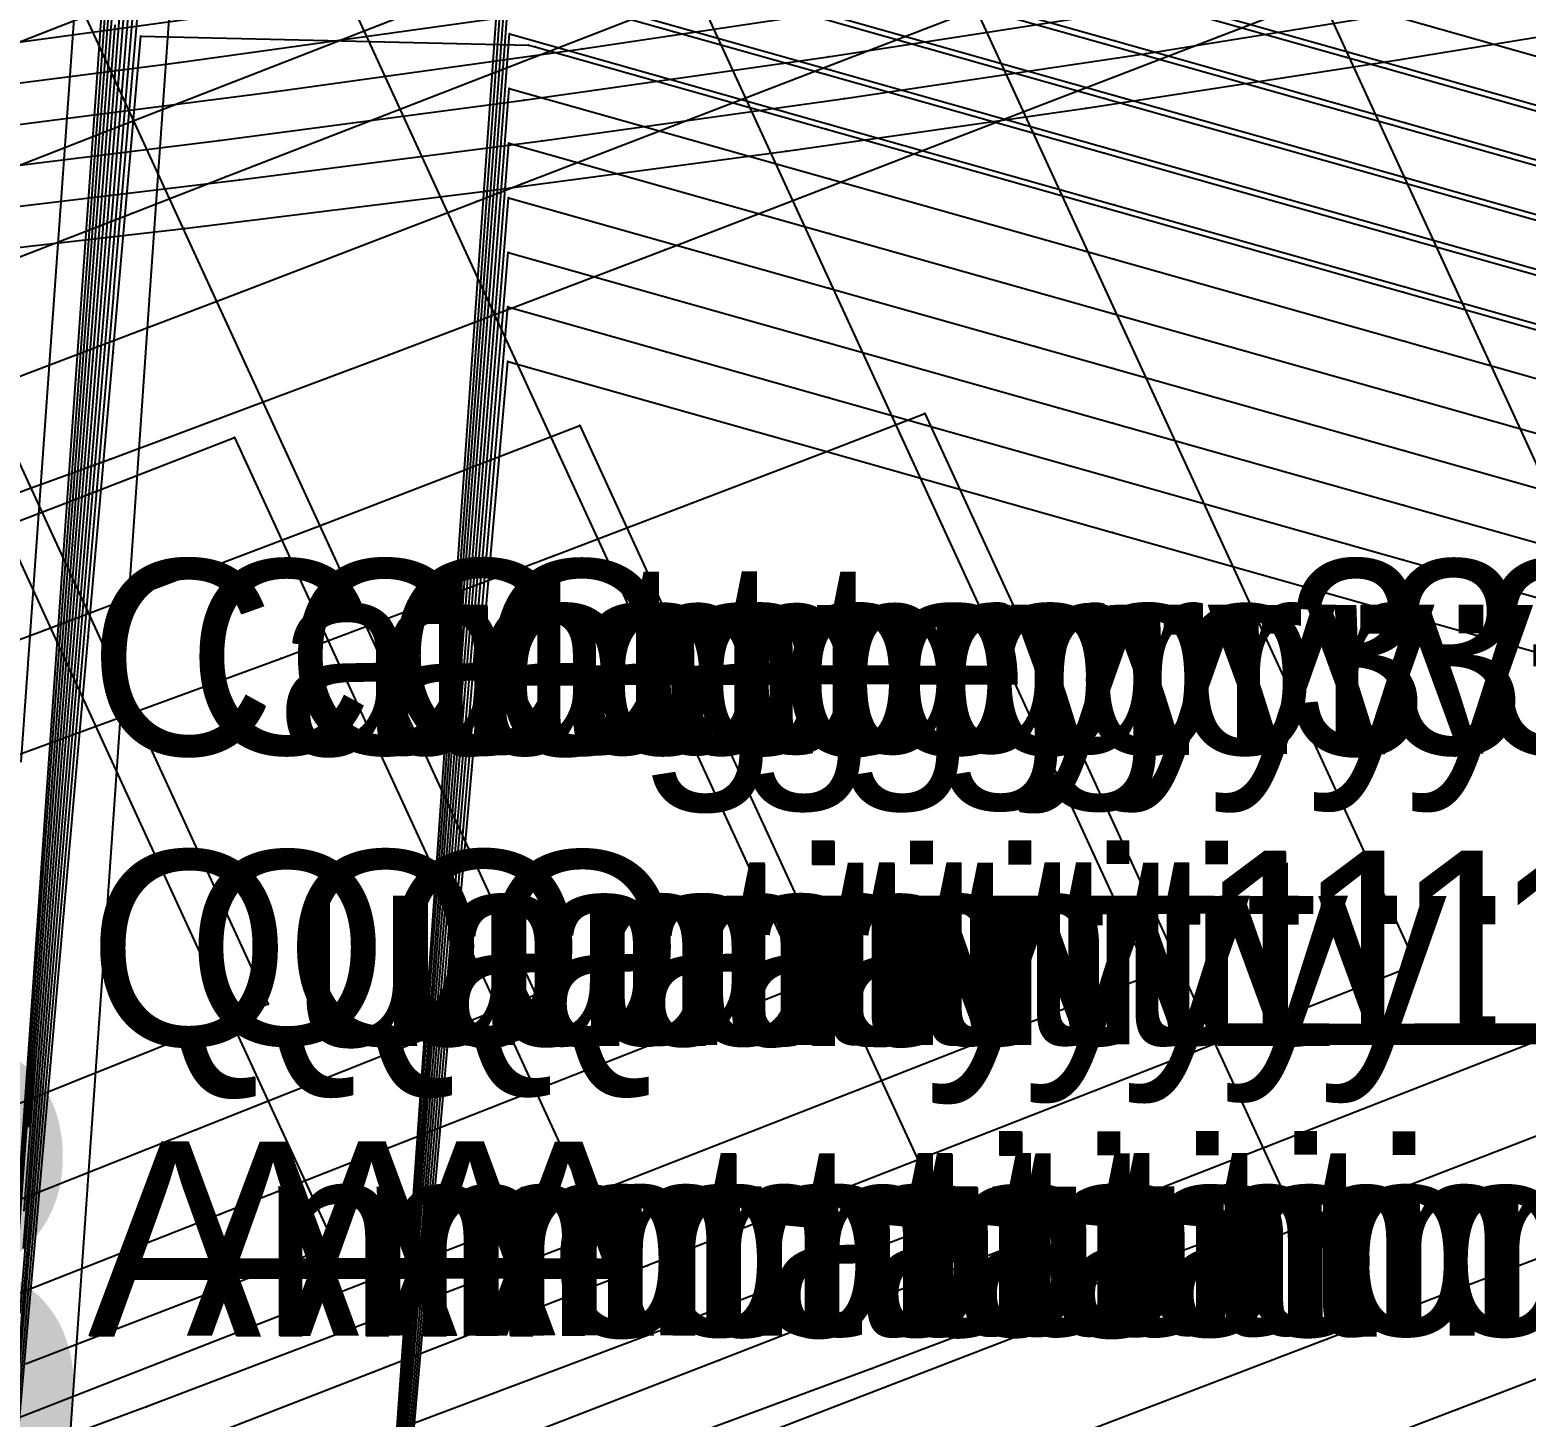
# Model space of a CAD drawing. Extents: x -2408 to 1029, y -526 to 2095.
# Drawn here: x -230.8 to -153.7, y 911.5 to 983 of the extents above; entities that cross this region are included whole.
import ezdxf

# ---------------------------------------------------------------- set-up
doc = ezdxf.new("R2010")
doc.units = 0
doc.layers.add('TEXT', color=7, linetype='Continuous')

# ---------------------------------------------------------------- blocks, each defined once
blk = doc.blocks.new(' -30')
at = {"layer": '1'}
blk.add_lwpolyline([(-47.835445, -95.310271), (-46.482034, -79.888139), (-45.152162, -64.734236), (-43.79875, -49.312103), (-42.510219, -34.62929), (-42.453512, -33.983098), (-41.078372, -18.313364), (-21.078281, -18.77474), (-20.729411, -18.873252), (-5.712415, -23.113672), (8.657846, -27.17147), (24.045724, -31.516618), (38.944717, -35.723718), (53.244892, -39.761726), (58.995695, -41.385608), (55.712284, -56.319043), (55.553718, -57.041411), (52.400647, -71.40551), (49.123976, -86.499545), (45.992353, -101.231531)], dxfattribs=at)
at = {"layer": '14'}
for points in [[(-659.113786, 510.004054), (-643.571804, 511.782803), (-628.045945, 513.703415), (-612.539267, 515.770694), (-597.054901, 517.989429), (-581.59598, 520.364412), (-566.165581, 522.900442), (-550.766837, 525.602311), (-535.40286, 528.474811), (-520.076764, 531.522738), (-504.791664, 534.750885), (-489.550692, 538.164042), (-474.356923, 541.76701), (-457.184765, 546.089388), (-442.170355, 550.084343)], [(-27.148019, -92.013359), (-25.428021, -72.413963), (-24.001278, -56.156209), (-22.153337, -35.098901), (-22.153361, -35.098894), (-22.153337, -35.098901), (-5.634128, -39.763508), (9.044638, -43.908421), (24.023077, -48.137954), (38.173427, -52.133656), (43.310251, -53.584166), (43.310251, -53.584166), (39.721505, -69.858313), (36.244112, -85.989497), (32.995529, -101.350815)]]:
    blk.add_lwpolyline(points, dxfattribs=at)
at = {"layer": '2'}
for p in [(-41.078372, -18.313364), (-21.078281, -18.77474), (-22.153361, -35.098894)]:
    blk.add_point(p, dxfattribs=at)
at = {"layer": '3'}
for p in [(-581.59598, 520.364412), (-597.054901, 517.989429), (-612.539267, 515.770694), (-628.045945, 513.703415), (-643.571804, 511.782803), (-20.729411, -18.873252), (-5.712415, -23.113672), (8.657846, -27.17147), (24.045724, -31.516618), (-42.510219, -34.62929), (-42.453512, -33.983098), (-22.153337, -35.098901), (-22.153337, -35.098901), (-5.634128, -39.763508), (9.044638, -43.908421), (24.023077, -48.137954), (-43.79875, -49.312103), (-24.001278, -56.156209), (-45.152162, -64.734236), (-25.428021, -72.413963), (-46.482034, -79.888139)]:
    blk.add_point(p, dxfattribs=at)
at = {"layer": '4'}
for p in [(-20.729411, -18.873252), (-42.510219, -34.62929), (-22.153337, -35.098901), (-22.153337, -35.098901)]:
    blk.add_point(p, dxfattribs=at)
at = {"layer": '1'}
for s, p in [('Category: 3', (-648.512721, 484.618505)), ('Quantity: 1', (-648.512721, 469.618505)), ('Annotation: ', (-648.512721, 454.618505))]:
    blk.add_text(s, height=10, dxfattribs=at).set_placement(p)
blk = doc.blocks.new(' -31')
at = {"layer": '1'}
for points in [[(-47.651656, -91.37302), (-46.340662, -76.063769), (-45.050275, -60.995155), (-43.739282, -45.685904), (-42.492294, -31.124077), (-42.445113, -30.573126), (-41.094108, -14.796619)], [(-20.747859, -15.358585), (-5.757848, -19.591386), (8.653214, -23.660706), (24.034585, -28.004016), (38.941121, -32.213245), (53.228509, -36.247642), (58.940167, -37.86047), (55.740627, -52.753525), (55.572562, -53.537273), (52.414447, -68.264418), (49.233438, -83.265534), (46.084742, -98.431307), (43.032189, -113.459165), (40.081799, -128.259863), (37.142654, -143.310279), (34.267079, -158.406503), (31.475242, -173.485006), (28.75571, -188.638719)]]:
    blk.add_lwpolyline(points, dxfattribs=at)
at = {"layer": '14'}
for points in [[(-656.373484, 512.409613), (-640.73598, 514.280458), (-625.116259, 516.301159), (-609.517494, 518.475899), (-593.942802, 520.808865), (-578.395356, 523.304239), (-562.878326, 525.966201), (-547.394831, 528.798939), (-531.94806, 531.806631), (-516.541131, 534.993468), (-501.177216, 538.363629), (-485.859486, 541.921293), (-470.59106, 545.670651), (-454.24103, 549.918212), (-439.194003, 554.031898)], [(-27.139269, -89.994898), (-25.417053, -69.883554), (-23.98847, -53.201133), (-22.13814, -31.593735), (-22.138169, -31.593728), (-22.13814, -31.593735), (-5.618935, -36.258343), (9.059831, -40.403255), (24.03827, -44.632788), (38.188618, -48.628489), (43.325438, -50.078998), (43.325438, -50.078998), (39.718999, -66.82011), (36.22627, -83.413758), (32.964816, -99.215163)]]:
    blk.add_lwpolyline(points, dxfattribs=at)
at = {"layer": '2'}
blk.add_point((-22.138169, -31.593728), dxfattribs=at)
at = {"layer": '3'}
for p in [(-593.942802, 520.808865), (-609.517494, 518.475899), (-625.116259, 516.301159), (-640.73598, 514.280458), (-5.757848, -19.591386), (8.653214, -23.660706), (24.034585, -28.004016), (-42.445113, -30.573126), (-42.492294, -31.124077), (-22.13814, -31.593735), (-22.13814, -31.593735), (-5.618935, -36.258343), (9.059831, -40.403255), (24.03827, -44.632788), (-43.739282, -45.685904), (-23.98847, -53.201133), (-45.050275, -60.995155), (-25.417053, -69.883554), (-46.340662, -76.063769)]:
    blk.add_point(p, dxfattribs=at)
at = {"layer": '4'}
for p in [(-42.492294, -31.124077), (-22.13814, -31.593735), (-22.13814, -31.593735)]:
    blk.add_point(p, dxfattribs=at)
at = {"layer": '1'}
for s, p in [('Category: 3', (-648.527813, 484.650197)), ('Quantity: 1', (-648.527813, 469.650197)), ('Annotation: ', (-648.527813, 454.650197))]:
    blk.add_text(s, height=10, dxfattribs=at).set_placement(p)
blk = doc.blocks.new(' -32')
at = {"layer": '1'}
for points in [[(352.226522, 1064.5658), (358.538991, 1050.856301), (364.82154, 1037.211813), (368.953018, 1028.239059), (367.889338, 1027.814234), (354.172729, 1022.342552)], [(-47.51648, -87.917185), (-46.235867, -72.60176), (-44.95923, -57.333887), (-43.682595, -42.066017), (-42.474728, -27.620564), (-42.424806, -27.023545), (-41.108546, -11.281784)], [(-5.801602, -16.069574), (8.650107, -20.150372), (23.476521, -24.336977), (37.841183, -28.393194), (52.819822, -32.622784), (58.888459, -34.336414), (55.768012, -49.19112), (55.591455, -50.033154), (52.598794, -64.305917), (49.461769, -79.427373), (46.462076, -94.182575), (43.449411, -109.329358), (40.53186, -124.282474), (37.630841, -139.451019), (34.788365, -154.672554), (32.028579, -169.867451), (29.358146, -185.041987)]]:
    blk.add_lwpolyline(points, dxfattribs=at)
at = {"layer": '14'}
for points in [[(-657.517396, 514.379515), (-641.780503, 516.307703), (-626.062394, 518.392526), (-610.366238, 520.637565), (-594.69526, 523.046393), (-579.05261, 525.622594), (-563.441513, 528.369741), (-547.865121, 531.291418), (-532.326638, 534.391201), (-516.829273, 537.672665), (-501.376174, 541.139395), (-485.970568, 544.794962), (-470.615604, 548.642953), (-455.067111, 552.753933), (-439.921329, 556.958915)], [(-28.081377, -99.34813), (-26.675634, -82.536219), (-25.018216, -62.714404), (-23.672104, -46.615646), (-22.122946, -28.08857), (-22.122979, -28.08856), (-22.122946, -28.08857), (-5.603746, -32.753174), (9.075025, -36.898088), (24.053459, -41.12762), (38.203814, -45.123322), (43.340631, -46.57383), (43.340631, -46.57383), (39.716495, -63.781912), (36.20843, -80.83803), (32.934106, -97.079513)]]:
    blk.add_lwpolyline(points, dxfattribs=at)
at = {"layer": '2'}
for p in [(368.953018, 1028.239059), (-22.122979, -28.08856)]:
    blk.add_point(p, dxfattribs=at)
at = {"layer": '3'}
for p in [(358.538991, 1050.856301), (364.82154, 1037.211813), (367.889338, 1027.814234), (-610.366238, 520.637565), (-626.062394, 518.392526), (-641.780503, 516.307703), (8.650107, -20.150372), (23.476521, -24.336977), (-42.474728, -27.620564), (-42.424806, -27.023545), (-22.122946, -28.08857), (-22.122946, -28.08857), (-5.603746, -32.753174), (9.075025, -36.898088), (24.053459, -41.12762), (-43.682595, -42.066017), (-23.672104, -46.615646), (-44.95923, -57.333887), (-25.018216, -62.714404), (-46.235867, -72.60176), (-26.675634, -82.536219)]:
    blk.add_point(p, dxfattribs=at)
at = {"layer": '4'}
for p in [(-42.474728, -27.620564), (-22.122946, -28.08857), (-22.122946, -28.08857)]:
    blk.add_point(p, dxfattribs=at)
at = {"layer": '1'}
for s, p in [('Category: 3', (-648.542485, 484.65299)), ('Quantity: 1', (-648.542485, 469.65299)), ('Annotation: ', (-648.542485, 454.65299))]:
    blk.add_text(s, height=10, dxfattribs=at).set_placement(p)
blk = doc.blocks.new(' -33')
at = {"layer": '1'}
for points in [[(353.139229, 1092.372131), (359.660655, 1078.208832), (365.989945, 1064.462811), (372.269339, 1050.82515), (378.545277, 1037.194993), (382.732925, 1028.100204), (379.101655, 1026.653663), (365.205599, 1021.131295), (351.214287, 1015.587585)], [(-47.358103, -84.105153), (-46.103202, -68.744428), (-44.880903, -53.782761), (-43.626002, -38.422039), (-42.457247, -24.115763), (-42.390193, -23.295006), (-41.121578, -7.766425)], [(-5.841302, -12.548908), (8.648424, -16.64044), (23.46968, -20.825588), (37.840776, -24.883623), (52.80864, -29.11017), (58.841658, -30.813742), (55.679249, -46.192159), (55.610127, -46.528969), (52.572679, -61.329043), (49.499846, -76.472752), (46.518623, -91.477443), (43.569155, -106.645737), (40.676203, -121.806425), (37.835104, -136.995348), (35.108186, -151.914686), (32.401728, -167.128205), (29.81433, -182.135976)]]:
    blk.add_lwpolyline(points, dxfattribs=at)
at = {"layer": '14'}
for points in [[(-654.69599, 516.820569), (-638.864855, 518.845875), (-623.05426, 521.035824), (-607.26745, 523.393327), (-591.507635, 525.921302), (-575.778022, 528.622667), (-560.081877, 531.500329), (-544.422408, 534.557207), (-528.802823, 537.79622), (-513.226389, 541.220273), (-497.696293, 544.83229), (-482.215802, 548.635178), (-466.788106, 552.631858), (-452.056865, 556.645528), (-436.889886, 560.966422)], [(-28.073854, -97.61197), (-26.666302, -80.382715), (-25.006752, -60.068841), (-23.658908, -43.570445), (-22.107754, -24.583404), (-22.10779, -24.583392), (-22.107754, -24.583404), (-5.588556, -29.248006), (9.09021, -33.392919), (24.068649, -37.622451), (38.218999, -41.618152), (43.355823, -43.068662), (43.355823, -43.068662), (39.713993, -60.743711), (36.625294, -76.080855), (33.396441, -92.420466)]]:
    blk.add_lwpolyline(points, dxfattribs=at)
at = {"layer": '2'}
for p in [(382.732925, 1028.100204), (-22.10779, -24.583392)]:
    blk.add_point(p, dxfattribs=at)
at = {"layer": '3'}
for p in [(365.989945, 1064.462811), (372.269339, 1050.82515), (378.545277, 1037.194993), (379.101655, 1026.653663), (365.205599, 1021.131295), (-623.05426, 521.035824), (-638.864855, 518.845875), (8.648424, -16.64044), (23.46968, -20.825588), (-42.390193, -23.295006), (-42.457247, -24.115763), (-22.107754, -24.583404), (-22.107754, -24.583404), (-5.588556, -29.248006), (9.09021, -33.392919), (24.068649, -37.622451), (-43.626002, -38.422039), (-23.658908, -43.570445), (-44.880903, -53.782761), (-25.006752, -60.068841), (-46.103202, -68.744428), (-26.666302, -80.382715)]:
    blk.add_point(p, dxfattribs=at)
at = {"layer": '4'}
for p in [(-42.457247, -24.115763), (-22.107754, -24.583404), (-22.107754, -24.583404)]:
    blk.add_point(p, dxfattribs=at)
at = {"layer": '1'}
for s, p in [('Category: 3', (-648.538089, 484.653842)), ('Quantity: 1', (-648.538089, 469.653842)), ('Annotation: ', (-648.538089, 454.653842))]:
    blk.add_text(s, height=10, dxfattribs=at).set_placement(p)
blk = doc.blocks.new(' -34')
at = {"layer": '1'}
for points in [[(351.903869, 1086.286333), (365.701351, 1091.739034), (366.924133, 1092.222443), (373.462202, 1078.023018), (379.795192, 1064.268981), (386.187455, 1050.386203), (392.45031, 1036.784463), (396.498604, 1027.992325), (394.254804, 1027.10872), (380.438332, 1021.669266), (366.443046, 1016.161306), (352.340214, 1010.61292)], [(-47.296939, -81.425406), (-46.051128, -65.82661), (-44.857406, -50.88001), (-43.611595, -35.281215), (-42.440019, -20.611899), (-42.394751, -20.045115), (-41.133461, -4.252506)], [(8.313027, -13.036277), (23.129162, -17.219979), (37.506632, -21.279813), (52.510825, -25.516618), (58.796878, -27.291641), (55.731482, -42.51563), (55.629144, -43.024883), (52.73952, -57.404285), (49.778041, -72.298983), (46.85886, -87.280642), (44.014208, -102.198145), (41.231518, -117.066064), (38.488397, -132.00255), (35.78345, -147.059952), (33.164421, -162.018732), (30.6374, -176.888243)]]:
    blk.add_lwpolyline(points, dxfattribs=at)
at = {"layer": '14'}
for points in [[(-659.793142, 518.29591), (-643.858401, 520.337165), (-627.944424, 522.549602), (-612.054453, 524.93548), (-596.191784, 527.49705), (-580.359642, 530.236575), (-564.561326, 533.156303), (-548.800057, 536.258498), (-533.079135, 539.545409), (-517.401782, 543.0193), (-501.771298, 546.682419), (-486.190923, 550.537026), (-470.663901, 554.585382), (-452.853805, 559.489822), (-437.587211, 563.90455)], [(-28.066328, -95.875805), (-26.656968, -78.229211), (-24.995285, -57.423283), (-23.645709, -40.525248), (-22.092559, -21.078238), (-22.092597, -21.078227), (-22.092559, -21.078238), (-5.573364, -25.742841), (9.105403, -29.887754), (24.083841, -34.117287), (38.234189, -38.112988), (43.37101, -39.563496), (43.37101, -39.563496), (40.044639, -56.033036), (36.609257, -73.447561), (33.367567, -90.218267)]]:
    blk.add_lwpolyline(points, dxfattribs=at)
at = {"layer": '2'}
for p in [(396.498604, 1027.992325), (-22.092597, -21.078227)]:
    blk.add_point(p, dxfattribs=at)
at = {"layer": '3'}
for p in [(379.795192, 1064.268981), (386.187455, 1050.386203), (392.45031, 1036.784463), (394.254804, 1027.10872), (380.438332, 1021.669266), (366.443046, 1016.161306), (-643.858401, 520.337165), (23.129162, -17.219979), (-42.394751, -20.045115), (-42.440019, -20.611899), (-22.092559, -21.078238), (-22.092559, -21.078238), (-5.573364, -25.742841), (9.105403, -29.887754), (24.083841, -34.117287), (-43.611595, -35.281215), (-23.645709, -40.525248), (-44.857406, -50.88001), (-24.995285, -57.423283), (-46.051128, -65.82661), (-26.656968, -78.229211)]:
    blk.add_point(p, dxfattribs=at)
at = {"layer": '4'}
for p in [(-42.440019, -20.611899), (-22.092559, -21.078238), (-22.092559, -21.078238)]:
    blk.add_point(p, dxfattribs=at)
at = {"layer": '1'}
for s, p in [('Category: 3', (-648.550179, 484.690839)), ('Quantity: 1', (-648.550179, 469.690839)), ('Annotation: ', (-648.550179, 454.690839))]:
    blk.add_text(s, height=10, dxfattribs=at).set_placement(p)
blk = doc.blocks.new(' -35')
at = {"layer": '1'}
for points in [[(349.26085, 1079.793399), (363.240981, 1085.323904), (377.097833, 1090.818459), (380.638885, 1092.225189), (387.205448, 1077.96386), (393.559186, 1064.164754), (399.919372, 1050.351653), (406.363559, 1036.356107), (410.281296, 1027.847519), (409.069686, 1027.372956), (395.265535, 1021.968974), (381.191424, 1016.463064), (367.197694, 1010.992232), (352.979751, 1005.437899), (342.032928, 1001.165466)], [(-47.133816, -77.410409), (-45.915028, -61.809078), (-44.773956, -47.202583), (-43.555167, -31.601251), (-42.422895, -17.107345), (-42.381818, -16.581568), (-41.144147, -0.738535)], [(23.124378, -13.709171), (37.507786, -17.770683), (52.502326, -22.004762), (58.756061, -23.770659), (55.756293, -38.971197), (55.648026, -39.520757), (52.844687, -53.75072), (49.963104, -68.536078), (47.10185, -83.520919), (44.333822, -98.328026), (41.556536, -113.460255), (38.886031, -128.285221), (36.208045, -143.475716), (33.655547, -158.321491), (31.118014, -173.519019), (28.712998, -188.389392)]]:
    blk.add_lwpolyline(points, dxfattribs=at)
at = {"layer": '14'}
for points in [[(-654.424583, 521.07714), (-638.598425, 523.21932), (-622.794787, 525.536175), (-607.016895, 528.029239), (-591.2679, 530.700055), (-575.550973, 533.550165), (-559.869285, 536.58111), (-544.226004, 539.794431), (-528.624284, 543.191674), (-513.067332, 546.774372), (-497.558298, 550.54407), (-482.100355, 554.50231), (-466.696671, 558.650632), (-451.818854, 562.854263), (-436.681701, 567.316264)], [(-28.058805, -94.139643), (-26.647636, -76.075707), (-24.98382, -54.777714), (-23.632513, -37.480046), (-22.077365, -17.573072), (-22.077408, -17.573059), (-22.077365, -17.573072), (-5.558174, -22.237673), (9.120592, -26.382586), (24.099031, -30.612118), (38.24938, -34.607819), (43.386202, -36.058328), (43.386202, -36.058328), (40.043662, -52.951803), (37.02161, -68.57567), (33.828265, -85.406051), (30.791464, -101.730565)]]:
    blk.add_lwpolyline(points, dxfattribs=at)
at = {"layer": '2'}
for p in [(410.281296, 1027.847519), (-22.077408, -17.573059)]:
    blk.add_point(p, dxfattribs=at)
at = {"layer": '3'}
for p in [(393.559186, 1064.164754), (399.919372, 1050.351653), (406.363559, 1036.356107), (409.069686, 1027.372956), (395.265535, 1021.968974), (381.191424, 1016.463064), (367.197694, 1010.992232), (352.979751, 1005.437899), (-42.381818, -16.581568), (-42.422895, -17.107345), (-22.077365, -17.573072), (-22.077365, -17.573072), (-5.558174, -22.237673), (9.120592, -26.382586), (24.099031, -30.612118), (-43.555167, -31.601251), (-23.632513, -37.480046), (-44.773956, -47.202583), (-24.98382, -54.777714), (-45.915028, -61.809078), (-26.647636, -76.075707)]:
    blk.add_point(p, dxfattribs=at)
at = {"layer": '4'}
for p in [(-42.422895, -17.107345), (-22.077365, -17.573072), (-22.077365, -17.573072)]:
    blk.add_point(p, dxfattribs=at)
at = {"layer": '1'}
for s, p in [('Category: 3', (-643.464735, 484.67697)), ('Quantity: 1', (-643.464735, 469.67697)), ('Annotation: ', (-643.464735, 454.67697))]:
    blk.add_text(s, height=10, dxfattribs=at).set_placement(p)
blk = doc.blocks.new(' -36')
at = {"layer": '1'}
for points in [[(351.458665, 1075.196744), (365.447101, 1080.671039), (379.593423, 1086.207642), (393.411958, 1091.616475), (394.448357, 1092.022171), (401.017897, 1077.754366), (407.362129, 1063.975906), (413.824754, 1049.940332), (420.257502, 1035.96962), (424.01825, 1027.801971), (412.586008, 1023.315426), (398.471397, 1017.790555), (384.326717, 1012.268359), (370.267248, 1006.795088), (356.122026, 1001.307085), (355.749817, 1001.163483), (355.012627, 1000.877609), (341.959213, 995.842649)], [(-47.084343, -74.795094), (-45.863193, -58.822854), (-44.721266, -43.886838), (-43.54082, -28.447007), (-42.405849, -13.601936)]]:
    blk.add_lwpolyline(points, dxfattribs=at)
at = {"layer": '14'}
blk.add_lwpolyline([(-27.566889, -86.067783), (-26.196284, -68.140729), (-24.972356, -52.132153), (-23.619317, -34.434848), (-22.062171, -14.067905), (-22.062218, -14.067892), (-22.062171, -14.067905), (-5.542985, -18.732506), (9.135781, -22.877419), (24.11422, -27.106952), (38.26457, -31.102653), (43.401394, -32.553163), (43.401394, -32.553163), (40.042686, -49.870573), (37.007367, -65.886242), (33.80124, -83.138451), (30.753515, -99.871875)], dxfattribs=at)
at = {"layer": '2'}
for p in [(424.01825, 1027.801971), (-22.062218, -14.067892)]:
    blk.add_point(p, dxfattribs=at)
at = {"layer": '3'}
for p in [(407.362129, 1063.975906), (413.824754, 1049.940332), (420.257502, 1035.96962), (412.586008, 1023.315426), (398.471397, 1017.790555), (384.326717, 1012.268359), (370.267248, 1006.795088), (-22.062171, -14.067905), (-22.062171, -14.067905), (-5.542985, -18.732506), (9.135781, -22.877419), (24.11422, -27.106952), (-43.54082, -28.447007), (-23.619317, -34.434848), (-44.721266, -43.886838), (-24.972356, -52.132153), (-45.863193, -58.822854), (-26.196284, -68.140729)]:
    blk.add_point(p, dxfattribs=at)
at = {"layer": '4'}
blk.add_point((-22.062171, -14.067905), dxfattribs=at)
blk.add_point((-22.062171, -14.067905), dxfattribs=at)
at = {"layer": '1'}
for s, p in [('Category: 3', (-643.476274, 484.665728)), ('Quantity: 1', (-643.476274, 469.665728)), ('Annotation: ', (-643.476274, 454.665728))]:
    blk.add_text(s, height=10, dxfattribs=at).set_placement(p)
blk = doc.blocks.new(' -37')
at = {"layer": '1'}
for points in [[(339.925804, 1065.318832), (352.209141, 1070.105026), (366.334854, 1075.613246), (380.618567, 1081.186494), (394.700425, 1086.683991), (408.195152, 1091.955261), (414.765191, 1077.686423), (421.105898, 1063.915629), (427.534695, 1049.953496), (433.97074, 1035.975612), (437.739906, 1027.789688), (426.242376, 1023.275826), (412.2196, 1017.787084), (398.094203, 1012.274825), (383.999994, 1006.792931), (369.796874, 1001.290442), (369.466019, 1001.163025), (368.72139, 1000.874786), (355.579303, 995.816777), (341.223809, 990.374284)], [(-46.856502, -69.773948), (-45.731105, -54.740979), (-44.607811, -39.736089), (-43.479664, -24.666378), (-42.388992, -10.097288)]]:
    blk.add_lwpolyline(points, dxfattribs=at)
at = {"layer": '14'}
for points in [[(345.247154, 1053.761826), (352.069095, 1038.945869), (358.576033, 1024.81404), (364.144897, 1012.721558), (364.144325, 1012.721329), (364.144096, 1012.721252), (362.403649, 1012.046407), (348.207575, 1006.573782)], [(-35.595446, -191.54229), (-33.929359, -169.286815), (-32.263274, -147.031358), (-30.62656, -125.168242), (-29.048593, -104.089861), (-27.558744, -84.188556), (-26.186385, -65.856678), (-24.96089, -49.486595), (-23.606118, -31.389651), (-22.046978, -10.562739)], [(-22.046978, -10.562739), (-5.527792, -15.22734), (9.150974, -19.372252), (24.129413, -23.601785), (38.279761, -27.597486), (43.416581, -29.047995), (43.416581, -29.047995), (40.041705, -46.789342), (36.993118, -63.196825), (33.774211, -80.870858), (30.715561, -98.013203), (28.02194, -113.419096), (25.250465, -129.613555), (22.451511, -146.38083), (19.675459, -163.505107), (17.023798, -180.4354)]]:
    blk.add_lwpolyline(points, dxfattribs=at)
at = {"layer": '2'}
blk.add_point((364.144897, 1012.721558), dxfattribs=at)
at = {"layer": '3'}
for p in [(352.209141, 1070.105026), (421.105898, 1063.915629), (352.069095, 1038.945869), (358.576033, 1024.81404), (412.2196, 1017.787084), (364.144096, 1012.721252), (364.144325, 1012.721329), (362.403649, 1012.046407), (398.094203, 1012.274825), (383.999994, 1006.792931), (-5.527792, -15.22734), (9.150974, -19.372252), (24.129413, -23.601785), (-43.479664, -24.666378), (-23.606118, -31.389651), (-44.607811, -39.736089), (-24.96089, -49.486595), (-45.731105, -54.740979), (-26.186385, -65.856678), (-27.558744, -84.188556)]:
    blk.add_point(p, dxfattribs=at)
at = {"layer": '4'}
for p in [(364.144096, 1012.721252), (364.144325, 1012.721329)]:
    blk.add_point(p, dxfattribs=at)
at = {"layer": '1'}
for s, p in [('Category: 3', (-638.387904, 484.686759)), ('Quantity: 1', (-638.387904, 469.686759)), ('Annotation: ', (-638.387904, 454.686759))]:
    blk.add_text(s, height=10, dxfattribs=at).set_placement(p)
blk = doc.blocks.new(' -38')
at = {"layer": '1'}
for points in [[(344.275493, 1061.693402), (353.640518, 1065.321579), (358.500034, 1067.204314), (372.765039, 1072.74267), (386.730965, 1078.170662), (400.799045, 1083.643287), (414.682171, 1089.048539), (421.946335, 1091.878891), (428.560168, 1077.514878), (434.858011, 1063.837159), (441.268156, 1049.915563), (447.698984, 1035.949036), (451.563339, 1027.556381), (443.628077, 1024.491796), (429.626396, 1019.085496), (415.606633, 1013.673451), (401.237364, 1008.12785), (387.052649, 1002.655053), (383.181801, 1001.163559), (382.42981, 1000.871887), (372.742773, 997.141267), (358.320956, 991.658059), (344.128589, 986.416153)], [(-47.892343, -81.861652), (-46.767913, -66.529503), (-45.668068, -51.532587), (-44.535628, -36.091211), (-43.432143, -21.044655), (-42.372184, -6.591618)]]:
    blk.add_lwpolyline(points, dxfattribs=at)
at = {"layer": '14'}
for points in [[(337.405313, 1045.452835), (351.437154, 1050.840185), (358.963165, 1053.761826), (358.963165, 1053.761826), (365.785106, 1038.945869), (372.292044, 1024.81404), (377.860909, 1012.721558), (377.860451, 1012.721405), (377.860107, 1012.721252), (368.60817, 1009.155058), (354.421862, 1003.75921), (340.284165, 998.532283)], [(-34.486885, -176.888937), (-33.371836, -161.6847), (-32.261145, -146.539893), (-30.62234, -124.19398), (-29.042355, -102.650114), (-27.5506, -82.309318), (-26.176487, -63.572616), (-24.949425, -46.84103), (-23.592922, -28.344451), (-22.031784, -7.057573)], [(-5.512603, -11.722172), (9.166163, -15.867085), (24.144602, -20.096617), (38.294951, -24.092318), (43.431773, -25.542827), (43.431773, -25.542827), (40.040729, -43.708109), (36.978875, -60.507395), (34.234742, -75.848798), (31.204347, -93.116177), (28.523666, -108.701411), (25.755927, -125.138021), (22.951926, -142.205006), (20.162448, -159.681437), (17.490212, -177.002815)]]:
    blk.add_lwpolyline(points, dxfattribs=at)
at = {"layer": '2'}
for p in [(358.963165, 1053.761826), (377.860909, 1012.721558)]:
    blk.add_point(p, dxfattribs=at)
at = {"layer": '3'}
for p in [(372.765039, 1072.74267), (358.500034, 1067.204314), (353.640518, 1065.321579), (358.963165, 1053.761826), (351.437154, 1050.840185), (365.785106, 1038.945869), (372.292044, 1024.81404), (415.606633, 1013.673451), (377.860107, 1012.721252), (377.860451, 1012.721405), (368.60817, 1009.155058), (401.237364, 1008.12785), (354.421862, 1003.75921), (9.166163, -15.867085), (24.144602, -20.096617), (-43.432143, -21.044655), (-23.592922, -28.344451), (-44.535628, -36.091211), (-24.949425, -46.84103), (-45.668068, -51.532587), (-26.176487, -63.572616), (-46.767913, -66.529503), (-27.5506, -82.309318)]:
    blk.add_point(p, dxfattribs=at)
at = {"layer": '4'}
for p in [(353.640518, 1065.321579), (358.963165, 1053.761826), (377.860107, 1012.721252), (377.860451, 1012.721405)]:
    blk.add_point(p, dxfattribs=at)
at = {"layer": '1'}
for s, p in [('Category: 3', (-638.396678, 484.660367)), ('Quantity: 1', (-638.396678, 469.660367)), ('Annotation: ', (-638.396678, 454.660367))]:
    blk.add_text(s, height=10, dxfattribs=at).set_placement(p)
at = {"layer": 'TEXT', "color": 7}
blk.add_text('g05-38', height=25, dxfattribs=at).set_placement((248.03, 997.74))
blk = doc.blocks.new(' -39')
at = {"layer": '1'}
for points in [[(340.954818, 1055.231175), (355.236348, 1060.664412), (367.355995, 1065.322647), (369.692615, 1066.220764), (383.822645, 1071.664578), (397.805993, 1077.056936)], [(442.204675, 1077.670195), (448.560999, 1063.865462), (454.98593, 1049.911753), (461.418724, 1035.940935), (465.365791, 1027.368622), (453.31974, 1022.751855), (439.268951, 1017.369772), (425.216065, 1011.989858), (411.237758, 1006.641727), (397.173381, 1001.264519), (396.899414, 1001.160049), (396.109543, 1000.857925), (383.090266, 995.893118), (368.891684, 990.541382), (354.766985, 985.34326), (340.474022, 980.249385)], [(-54.682206, 18.927006), (-42.612743, 15.729266), (-42.963212, 10.809451), (-43.770657, -0.525268), (-44.031647, -4.189034), (-45.102091, -19.215729), (-46.197597, -34.594239), (-47.26383, -49.561821)], [(-47.788067, -78.665805), (-46.693746, -63.441231), (-45.589253, -48.075153), (-44.504522, -32.984016), (-43.400029, -17.617933), (-42.355666, -3.08846)]]:
    blk.add_lwpolyline(points, dxfattribs=at)
at = {"layer": '14'}
for points in [[(330.476915, 1037.774917), (345.080031, 1043.199982), (359.482535, 1048.671111), (372.679138, 1053.761826), (372.679138, 1053.761826), (379.501079, 1038.945869), (386.008017, 1024.81404), (391.576881, 1012.721558), (391.576118, 1012.721252), (391.57608, 1012.721252), (378.465255, 1007.694425), (364.018147, 1002.254273), (349.417778, 996.917945), (334.768619, 991.716009)], [(-35.044743, -184.804371), (-33.929362, -169.28682), (-32.813979, -153.769249), (-31.707324, -138.373087), (-30.618118, -123.219702), (-29.036116, -101.210363), (-27.542457, -80.430079), (-26.166589, -61.288554), (-24.937961, -44.195469), (-23.579726, -25.29925), (-22.016592, -3.552407)], [(-5.497414, -8.217005), (9.181352, -12.361918), (24.159791, -16.591451), (38.310141, -20.587152), (43.446965, -22.037661), (43.446965, -22.037661), (40.366849, -38.819312), (37.38976, -55.420508), (34.691014, -70.7531), (31.691209, -88.121501), (29.025229, -103.868366), (26.262827, -120.531458), (23.455213, -137.884586), (20.653582, -155.701641), (17.961579, -173.404931)]]:
    blk.add_lwpolyline(points, dxfattribs=at)
at = {"layer": '2'}
for p in [(372.679138, 1053.761826), (391.576881, 1012.721558)]:
    blk.add_point(p, dxfattribs=at)
at = {"layer": '3'}
for p in [(383.822645, 1071.664578), (369.692615, 1066.220764), (367.355995, 1065.322647), (355.236348, 1060.664412), (372.679138, 1053.761826), (359.482535, 1048.671111), (345.080031, 1043.199982), (379.501079, 1038.945869), (386.008017, 1024.81404), (391.57608, 1012.721252), (391.576118, 1012.721252), (378.465255, 1007.694425), (411.237758, 1006.641727), (9.181352, -12.361918), (24.159791, -16.591451), (-43.400029, -17.617933), (-45.102091, -19.215729), (-23.579726, -25.29925), (-44.504522, -32.984016), (-46.197597, -34.594239), (-24.937961, -44.195469), (-45.589253, -48.075153), (-26.166589, -61.288554), (-46.693746, -63.441231), (-27.542457, -80.430079)]:
    blk.add_point(p, dxfattribs=at)
at = {"layer": '4'}
for p in [(367.355995, 1065.322647), (372.679138, 1053.761826), (391.57608, 1012.721252), (391.576118, 1012.721252)]:
    blk.add_point(p, dxfattribs=at)
at = {"layer": '1'}
for s, p in [('Category: 3', (-633.324957, 484.693239)), ('Quantity: 1', (-633.324957, 469.693239)), ('Annotation: ', (-633.324957, 454.693239))]:
    blk.add_text(s, height=10, dxfattribs=at).set_placement(p)
blk = doc.blocks.new(' -40')
at = {"layer": '1'}
for points in [[(329.77987, 1046.10865), (344.369741, 1051.415679), (358.758732, 1056.788266), (372.993793, 1062.214465), (381.072083, 1065.322571), (387.44987, 1067.776385), (401.531938, 1073.197241), (415.720887, 1078.658974)], [(455.940904, 1077.626232), (462.290057, 1063.837118), (468.694397, 1049.928117), (475.1308, 1035.949449), (479.075012, 1027.383347), (470.208717, 1023.985631), (456.301064, 1018.656943), (442.280197, 1013.285913), (427.981922, 1007.80976), (413.906816, 1002.420398), (410.6147, 1001.161575), (409.831772, 1000.860291), (399.397524, 996.872641), (385.107798, 991.480284), (370.889052, 986.259433), (356.484973, 981.116691), (342.059538, 976.098004), (327.593495, 971.19778)], [(-53.550039, 23.443125), (-39.087748, 19.672215), (-37.550683, 19.269962), (-38.517707, 5.407932), (-38.684304, 3.019825), (-39.580082, -9.820903), (-40.639277, -25.004149), (-41.698473, -40.187415), (-42.767851, -55.516657), (-43.827046, -70.699922), (-44.889935, -85.93614), (-45.949129, -101.119387), (-47.008325, -116.302652)], [(-47.648785, -74.919554), (-46.579259, -59.744614), (-45.489928, -44.28868), (-44.420403, -29.113739), (-43.343577, -13.83521), (-42.339063, 0.417339)]]:
    blk.add_lwpolyline(points, dxfattribs=at)
at = {"layer": '14'}
for points in [[(338.904251, 1035.896575), (353.179962, 1041.137101), (367.250711, 1046.424374), (381.290667, 1051.792824), (386.395149, 1053.761826), (386.395149, 1053.761826), (393.21709, 1038.945869), (399.724028, 1024.81404), (405.292892, 1012.721558), (405.292091, 1012.721252), (405.29171, 1012.7211), (397.81319, 1009.858118), (383.677561, 1004.501897), (369.600955, 999.301814), (355.373379, 994.194059), (341.103706, 989.204328), (326.809043, 984.329167)], [(-35.046162, -185.132548), (-33.929359, -169.286823), (-32.812555, -153.441079), (-31.704488, -137.719291), (-30.613893, -122.245416), (-29.029875, -99.770612), (-27.534311, -78.550847), (-26.156689, -59.004492), (-24.926494, -41.549906), (-23.566527, -22.254052), (-22.001398, -0.047241)], [(9.196545, -8.856752), (24.174984, -13.086285), (38.325332, -17.081986), (43.462152, -18.532494), (43.462152, -18.532494), (40.367347, -35.696871), (37.377281, -52.676448), (34.667677, -68.358352), (31.656846, -86.122264), (28.982064, -102.227541), (26.211654, -119.269694), (23.397233, -137.017386), (20.590417, -155.239275), (17.8953, -173.344523)]]:
    blk.add_lwpolyline(points, dxfattribs=at)
at = {"layer": '2'}
for p in [(386.395149, 1053.761826), (405.292892, 1012.721558)]:
    blk.add_point(p, dxfattribs=at)
at = {"layer": '3'}
for p in [(401.531938, 1073.197241), (387.44987, 1067.776385), (381.072083, 1065.322571), (372.993793, 1062.214465), (358.758732, 1056.788266), (386.395149, 1053.761826), (344.369741, 1051.415679), (381.290667, 1051.792824), (367.250711, 1046.424374), (353.179962, 1041.137101), (393.21709, 1038.945869), (399.724028, 1024.81404), (405.29171, 1012.7211), (405.292091, 1012.721252), (397.81319, 1009.858118), (383.677561, 1004.501897), (413.906816, 1002.420398), (24.174984, -13.086285), (-43.343577, -13.83521), (-23.566527, -22.254052), (-40.639277, -25.004149), (-44.420403, -29.113739), (-41.698473, -40.187415), (-24.926494, -41.549906), (-45.489928, -44.28868), (-42.767851, -55.516657), (-26.156689, -59.004492), (-46.579259, -59.744614), (-43.827046, -70.699922), (-27.534311, -78.550847)]:
    blk.add_point(p, dxfattribs=at)
at = {"layer": '4'}
for p in [(381.072083, 1065.322571), (386.395149, 1053.761826), (405.29171, 1012.7211), (405.292091, 1012.721252)]:
    blk.add_point(p, dxfattribs=at)
at = {"layer": '1'}
for s, p in [('Category: 3', (-628.243413, 484.675431)), ('Quantity: 1', (-628.243413, 469.675431)), ('Annotation: ', (-628.243413, 454.675431))]:
    blk.add_text(s, height=10, dxfattribs=at).set_placement(p)

msp = doc.modelspace()

# ---------------------------------------------------------------- block references
at = {"layer": '1'}
for name, p in [(' -32', (-184.050523, 999.622732)), (' -30', (-184.050297, 1001.000083)), (' -31', (-184.050388, 1000.311413)), (' -33', (-184.050694, 998.934067)), (' -34', (-184.050758, 998.245407)), (' -35', (-184.051047, 997.556724)), (' -36', (-184.051123, 996.868036)), (' -37', (-184.051318, 996.179365)), (' -38', (-184.051331, 995.490688)), (' -39', (-184.051506, 994.802025)), (' -40', (-184.051738, 994.113352)), (' -32', (420.69429, 460.98861)), (' -30', (420.69429, 460.98861)), (' -34', (420.69429, 460.98861)), (' -36', (420.69429, 460.98861)), (' -38', (420.69429, 460.98861)), (' -33', (420.69429, 460.98861)), (' -35', (420.69429, 460.98861)), (' -37', (420.69429, 460.98861)), (' -39', (420.69429, 460.98861)), (' -31', (420.69429, 460.98861)), (' -40', (420.69429, 460.98861)), (' -39', (-575.170005, -91.15992)), (' -40', (-571.08619, -90.544825)), (' -38', (-579.253783, -91.775472)), (' -37', (-579.276546, -92.393365)), (' -36', (-583.359915, -93.009197)), (' -32', (-587.506908, -95.474868)), (' -34', (-587.46481, -94.242756)), (' -35', (-583.382004, -93.626476)), (' -33', (-587.486083, -94.859148))]:
    msp.add_blockref(name, p, dxfattribs=at)

doc.saveas('drawing.dxf')
